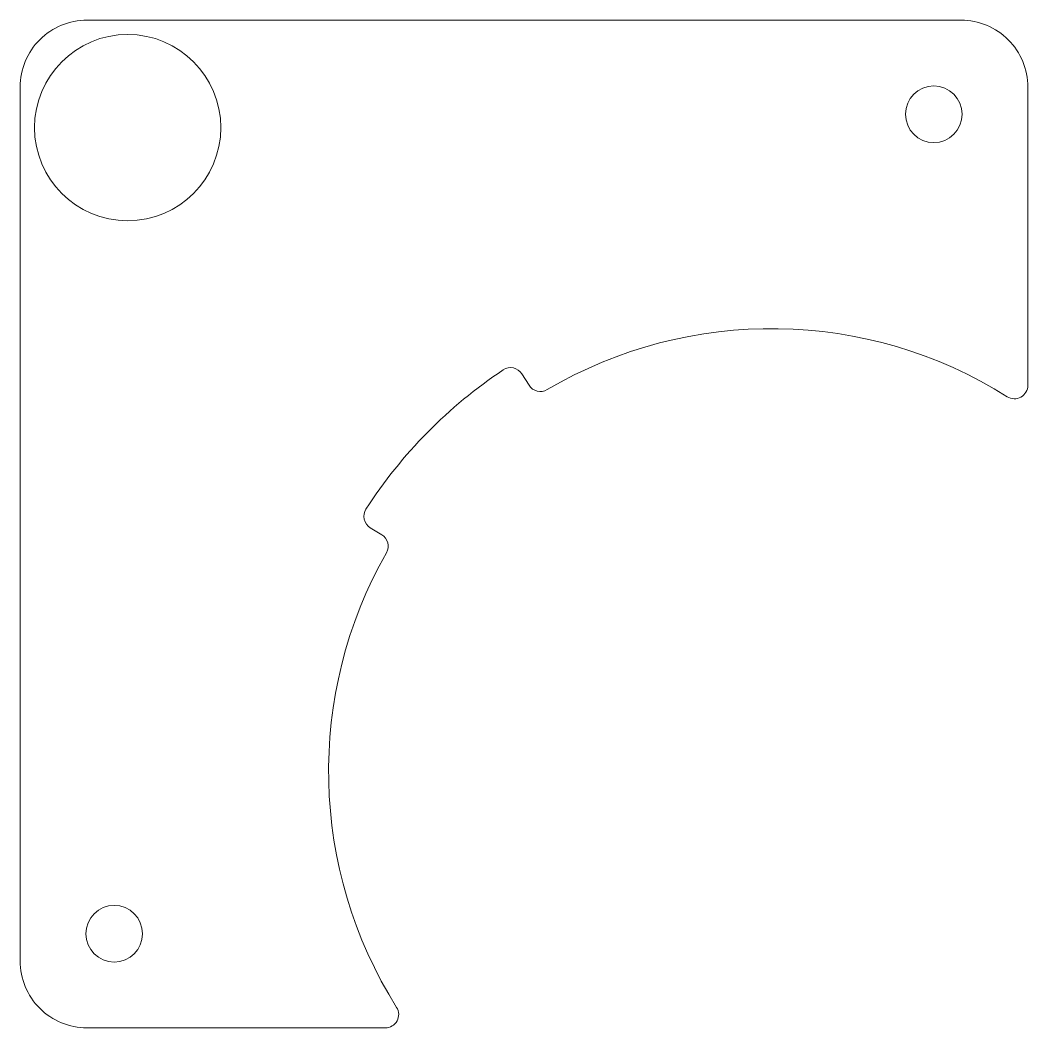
# Model space of a CAD drawing. Header units: millimetres. Extents: x 45.9 to 83.6, y -42.5 to -4.9.
import ezdxf

# ---------------------------------------------------------------- set-up
doc = ezdxf.new("R2010")
doc.units = ezdxf.units.MM

msp = doc.modelspace()

# ---------------------------------------------------------------- linework, layer by layer
at = {"color": 7, "linetype": 'Continuous', "lineweight": 15}
msp.add_lwpolyline([(58.845, -23.154, 0.422581), (59.006, -23.853), (59.433, -24.113, -0.405652), (59.608, -24.787, 0.276313), (59.992, -41.784, -0.590148), (59.568, -42.55), (48.414, -42.549, -0.414336), (45.916, -40.051), (45.917, -7.374, -0.414336), (48.416, -4.876), (81.093, -4.878, -0.414336), (83.591, -7.376), (83.59, -18.531, -0.590148), (82.824, -18.954, 0.280252), (65.618, -18.69, -0.405652), (64.941, -18.524), (64.675, -18.101, 0.422581), (63.974, -17.951, 0.102211)], format="xyb", close=True, dxfattribs=at)
for centre, radius in [((49.935, -8.893), 3.483), ((80.074, -8.395), 1.059), ((49.433, -39.032), 1.059)]:
    msp.add_circle(centre, radius, dxfattribs=at)

doc.saveas('drawing.dxf')
